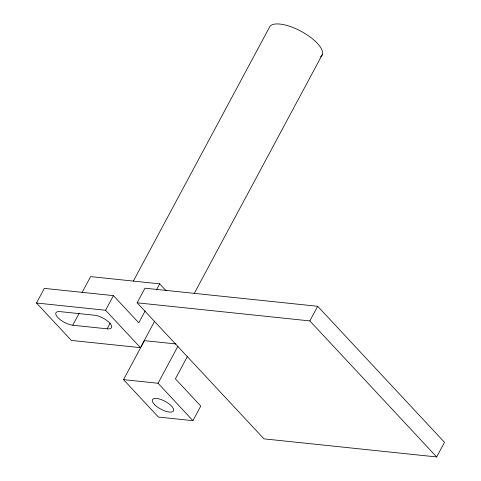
<?xml version="1.0" encoding="UTF-8"?>
<svg xmlns="http://www.w3.org/2000/svg" width="481" height="481" viewBox="0 0 481 481"><rect width="100%" height="100%" fill="white"/><g stroke="black" fill="none" stroke-linecap="round" stroke-linejoin="round"><path stroke-width="0.72" d="M154.623 321.23L140.452 347.661L71.368 340.422L36.49 303.012L44.33 288.39L113.414 295.629L138.781 322.835L145.16 310.942M82.101 292.472L90.602 276.611L159.686 283.844L166.192 290.831M72.745 325.222L107.137 328.824A11.923 4.443 28.2 0 0 109.758 323.1A11.923 4.443 28.2 0 0 94.841 315.265L60.143 311.628A11.923 4.443 28.2 0 0 57.78 317.49A11.923 4.443 28.2 0 0 72.745 325.222L79.227 313.143M36.49 303.012L105.573 310.251L113.414 295.629M107.137 328.824L110.203 323.106M133.369 281.048L269.294 27.555A29.804 11.117 28.2 0 1 303.03 32.377A29.804 11.117 28.2 0 1 320.43 56.872M137.139 302.814L144.979 288.197L317.688 306.289L444.51 442.328L436.67 456.95L263.961 438.852L137.139 302.814L309.848 320.911L436.67 456.95M156.493 289.796L159.686 283.844M187.458 356.373L175.409 378.842L200.769 406.048L192.935 420.671L158.393 417.051L123.515 379.641L144.42 340.65L176.022 343.963M194.204 293.53L322.318 54.6M123.515 379.641L158.057 383.261L177.898 346.254M309.848 320.911L317.688 306.289M105.573 310.251L140.452 347.661M158.057 383.261L192.935 420.671M154.75 404.774A11.923 4.443 28.2 0 0 173.034 411.429A11.923 4.443 28.2 0 0 161.153 399.573A11.923 4.443 28.2 0 0 154.75 404.774"/></g></svg>
